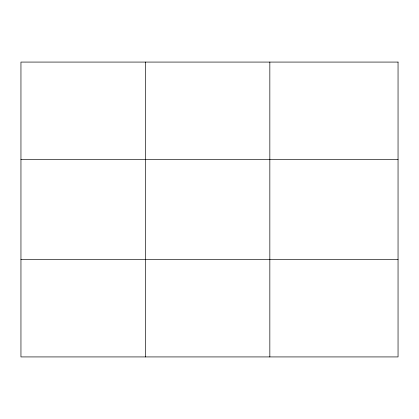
<?xml version="1.0" encoding="UTF-8"?>
<svg xmlns="http://www.w3.org/2000/svg" width="419" height="419" viewBox="0 0 419 419"><rect width="100%" height="100%" fill="white"/><g stroke="black" fill="none" stroke-linecap="round" stroke-linejoin="round"><path stroke-width="0.63" d="M145.393 356.925L145.393 62.075M269.836 356.925L269.836 62.075M20.95 159.377L398.05 159.377M20.95 259.623L398.05 259.623M398.05 62.075L20.95 62.075L20.95 356.925L398.05 356.925L398.05 62.075"/></g></svg>
